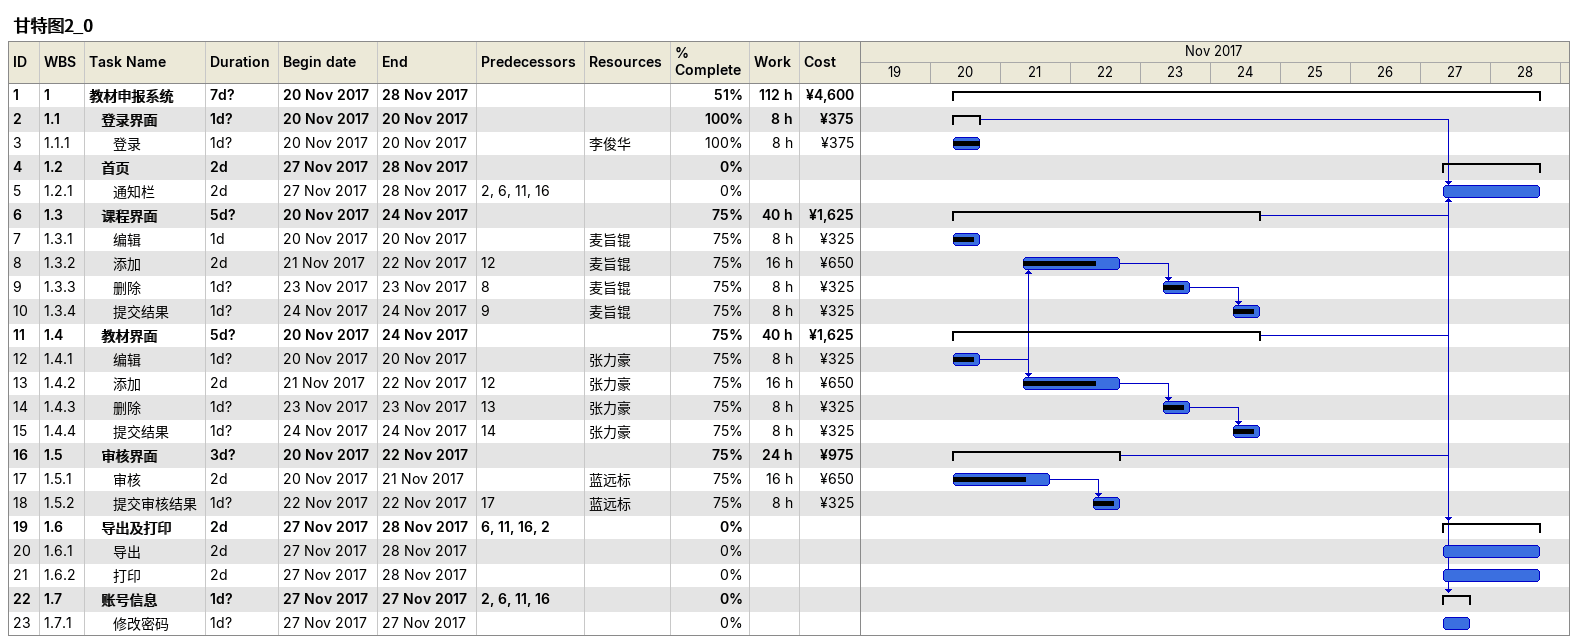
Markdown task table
甘特图2_0

| ID | WBS | Task | Duration | Start | Finish | Predecessors | Resources | % complete | Work (h) | Cost (¥) |
|---|---|---|---|---|---|---|---|---|---|---|
| 1 | 1 | **教材申报系统** | 7d? | 2017-11-20 | 2017-11-28 |  |  | 51 | 112 | 4600 |
| 2 | 1.1 | **登录界面** | 1d? | 2017-11-20 | 2017-11-20 |  |  | 100 | 8 | 375 |
| 3 | 1.1.1 | 登录 | 1d? | 2017-11-20 | 2017-11-20 |  | 李俊华 | 100 | 8 | 375 |
| 4 | 1.2 | **首页** | 2d | 2017-11-27 | 2017-11-28 |  |  | 0 |  |  |
| 5 | 1.2.1 | 通知栏 | 2d | 2017-11-27 | 2017-11-28 | 2, 6, 11, 16 |  | 0 |  |  |
| 6 | 1.3 | **课程界面** | 5d? | 2017-11-20 | 2017-11-24 |  |  | 75 | 40 | 1625 |
| 7 | 1.3.1 | 编辑 | 1d | 2017-11-20 | 2017-11-20 |  | 麦旨锟 | 75 | 8 | 325 |
| 8 | 1.3.2 | 添加 | 2d | 2017-11-21 | 2017-11-22 | 12 | 麦旨锟 | 75 | 16 | 650 |
| 9 | 1.3.3 | 删除 | 1d? | 2017-11-23 | 2017-11-23 | 8 | 麦旨锟 | 75 | 8 | 325 |
| 10 | 1.3.4 | 提交结果 | 1d? | 2017-11-24 | 2017-11-24 | 9 | 麦旨锟 | 75 | 8 | 325 |
| 11 | 1.4 | **教材界面** | 5d? | 2017-11-20 | 2017-11-24 |  |  | 75 | 40 | 1625 |
| 12 | 1.4.1 | 编辑 | 1d? | 2017-11-20 | 2017-11-20 |  | 张力豪 | 75 | 8 | 325 |
| 13 | 1.4.2 | 添加 | 2d | 2017-11-21 | 2017-11-22 | 12 | 张力豪 | 75 | 16 | 650 |
| 14 | 1.4.3 | 删除 | 1d? | 2017-11-23 | 2017-11-23 | 13 | 张力豪 | 75 | 8 | 325 |
| 15 | 1.4.4 | 提交结果 | 1d? | 2017-11-24 | 2017-11-24 | 14 | 张力豪 | 75 | 8 | 325 |
| 16 | 1.5 | **审核界面** | 3d? | 2017-11-20 | 2017-11-22 |  |  | 75 | 24 | 975 |
| 17 | 1.5.1 | 审核 | 2d | 2017-11-20 | 2017-11-21 |  | 蓝远标 | 75 | 16 | 650 |
| 18 | 1.5.2 | 提交审核结果 | 1d? | 2017-11-22 | 2017-11-22 | 17 | 蓝远标 | 75 | 8 | 325 |
| 19 | 1.6 | **导出及打印** | 2d | 2017-11-27 | 2017-11-28 | 6, 11, 16, 2 |  | 0 |  |  |
| 20 | 1.6.1 | 导出 | 2d | 2017-11-27 | 2017-11-28 |  |  | 0 |  |  |
| 21 | 1.6.2 | 打印 | 2d | 2017-11-27 | 2017-11-28 |  |  | 0 |  |  |
| 22 | 1.7 | **账号信息** | 1d? | 2017-11-27 | 2017-11-27 | 2, 6, 11, 16 |  | 0 |  |  |
| 23 | 1.7.1 | 修改密码 | 1d? | 2017-11-27 | 2017-11-27 |  |  | 0 |  |  |
